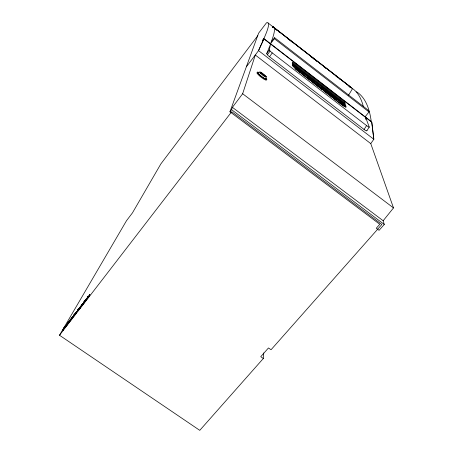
<?xml version="1.0" encoding="UTF-8"?>
<svg xmlns="http://www.w3.org/2000/svg" width="453" height="453" viewBox="0 0 453 453"><rect width="100%" height="100%" fill="white"/><g stroke="black" fill="none" stroke-linecap="round" stroke-linejoin="round"><path stroke-width="0.68" d="M257.808 35.685L160.855 163.918L132.469 212.859L126.506 220.702L59.502 335.248L199.767 430.35L263.323 358.487L263.742 352.938M273.289 27.118L273.68 27.339A1254.453 44.977 -55.4 0 1 272.304 39.049L270.537 43.726L274.342 38.686L274.62 37.707L368.555 110.441M266.772 53.471L269.269 49.96L270.588 44.06L266.772 53.471A3.896 0.878 38.5 0 0 267.406 54.773A3.8 0.855 38.5 0 0 269.552 56.75L364.07 129.462A3.771 0.827 40.4 0 0 366.941 130.555M63.913 328.023L64.116 328.516L63.913 328.023L63.601 328.431L64.02 328.702L65.005 327.202L64.728 327.015L63.601 328.697L64.02 328.702M272.695 26.908C273.176 26.025 273.046 27.995 273.187 26.88M63.879 328.884L63.686 328.363L63.601 328.697M75.538 313.3L75.991 312.638L75.538 313.3L75.821 313.487L76.268 312.83L75.9 312.547L72.865 316.772L73.143 316.964L74.281 315.084L74.003 314.897L73.782 315.18L74.332 315.526L75.226 313.974L74.949 313.782L74.049 315.339M229.948 111.772L231.568 109.666L232.406 107.338L242.649 93.743L255.305 55.023L258.521 50.623L263.895 38.89L371.766 122.191L373.827 139.264L370.769 143.612L393.498 207.916L383.164 220.747L384.286 224.45L379.076 230.334L376.284 228.238L379.784 224.28L229.948 111.772L258.618 33.171L266.534 22.758L267.434 22.65A1257.941 36.914 -55.1 0 1 264.28 37.701L262.485 40.572L263.895 38.89L258.521 50.623L373.827 139.264L371.766 122.191M74.949 313.782L75.102 314.348L75.226 313.974M88.675 296.607L88.392 296.415L87.531 297.661L88.697 295.968L87.752 297.208L88.029 297.4L88.958 296.205L87.808 297.853L88.726 296.5M87.763 297.185L88.448 296.307M65.164 327.264L66.081 325.922M85.753 300.345L84.598 302.038L85.447 300.792M85.475 300.152L84.048 302.213L85.215 300.492L84.303 301.851L85.085 300.752L85.362 300.945M71.019 319.546C70.855 318.674 69.773 320.322 70.328 320.447L71.076 319.41L69.915 321.103L70.968 319.716C69.666 320.169 69.354 321.743 70.691 319.529M67.757 323.006C65.408 326.149 66.217 326.381 68.035 323.199L67.542 323.295L67.961 323.516L68.714 322.479L67.548 324.172L68.601 322.791L68.307 322.621L67.684 323.323M85.47 300.758L83.182 303.884L82.899 303.691L84.507 301.319L84.813 301.579L84.609 301.137L85.102 301.404L84.332 302.406L85.747 300.339M80.141 307.672L79.507 308.47C81.902 303.748 76.953 312.123 79.841 307.519L80.124 307.712C77.129 312.021 82.769 304.054 79.507 308.47M79.864 307.485L79.213 308.295M74.077 315.056L73.584 315.622L73.862 315.815L74.462 315.033L73.488 316.466L73.205 316.273L74.439 314.495L73.68 315.458L73.958 315.65L74.711 314.671L74.405 315.237M71.636 318.34C70.594 319.903 70.736 319.195 72.203 317.36C72.78 317.729 68.788 322.36 70.861 319.863M68.358 322.932C70.09 320.622 66.563 325.526 68.494 322.938M69.96 320.407L71.036 318.906L69.96 320.407L70.238 320.594M68.658 322.615C68.171 321.59 66.857 325.033 68.216 322.751M68.567 322.191L68.08 322.74M86.665 299.02L86.297 299.546L86.019 299.354L86.381 298.827L86.557 299.212L86.274 299.02L85.3 300.622L87.678 297.836L86.919 298.816L86.71 298.504L86.919 298.816M88.533 296.421L89.62 294.609L89.904 294.801L88.811 296.619L88.533 296.421L89.043 296.324L88.811 296.619M88.329 297.06C86.857 298.629 88.295 298.074 88.052 297.021L87.276 298.023L88.052 297.021M84.071 302.774L83.89 302.406L82.542 304.201L82.825 304.393L84.071 302.774L83.89 302.406M84.785 301.505L83.612 303.029L83.335 302.842L84.609 301.137M84.813 301.579L85.119 301.126M85.17 300.599L85.583 300.815L86.41 299.354L86.127 299.161L86.212 299.71M86.551 298.782L87.401 297.644L86.642 298.623M86.087 299.603L86.138 300.09L87.423 298.193L86.97 299.014M81.042 306.709L82.152 304.863L81.042 306.709L80.759 306.517L81.874 304.671L82.457 304.586L82.174 304.393M82.044 304.518L82.321 304.71L82.412 303.991L82.576 304.376L82.412 303.991M82.542 304.201L84.241 301.658L84.518 301.851L82.825 304.393M82.157 304.32L81.314 305.798L81.591 305.99L82.457 304.586M83.612 303.029L83.431 302.666M78.148 309.529L77.916 309.835L78.38 310.163L78.612 309.858L78.148 309.529L77.05 311.336L77.565 311.222L78.901 309.252L78.624 309.059L77.808 310.118L78.092 310.305L78.426 309.722L78.193 310.022M78.38 310.163L79.473 308.357L78.964 308.476L79.473 308.357M79.779 308.159C79.02 309.824 78.154 309.461 79.756 307.672L80.039 307.859M76.025 312.451L76.195 312.162L76.302 312.644L76.025 312.451L76.478 311.794L76.585 312.276L76.478 311.794M75.821 313.487L76.268 312.83M77.327 311.528L79.196 308.17M74.003 314.897C70.532 321.29 70.674 319.139 72.712 316.579L72.769 317.055L72.712 316.579M68.63 322.27L68.686 322.751L68.409 322.559L70.113 319.954L70.391 320.141L69.456 321.749L68.958 321.845L69.456 321.749M68.686 322.751L70.391 320.141M65.085 326.5L63.947 328.357L64.224 328.544L65.362 326.687L65.085 326.5L63.839 328.323M66.597 324.909L66.874 325.101L66.818 324.625M68.782 322.485L68.505 322.298L67.27 323.986L69.564 320.667L69.841 320.854L69.343 320.95M62.961 330.18L63.177 329.897L62.684 329.994L62.961 330.18L64.19 328.21M63.177 329.897L63.964 328.555M348.533 95.243L352.53 88.635L268.057 22.978M67.961 323.516L68.584 322.808M70.328 320.447L70.951 319.733M73.143 316.964L76.178 312.74L75.102 314.348M74.824 314.156L75.9 312.547M366.953 130.566L369.252 127.021L365.667 117.48L365.871 119.547M364.07 129.462L366.585 125.589L272.276 52.916A3.952 0.527 38.1 0 1 270.707 51.625L269.433 50.334A3.511 0.47 38.1 0 1 269.269 49.96M64.116 328.516L65.362 326.687M344.705 105.708L344.365 103.052L344.801 102.401L292.723 62.191L292.644 65.645A5.623 0.736 38.4 0 0 292.938 66.28L295.747 69.015A6.37 0.832 38.4 0 0 297.757 70.628L341.432 104.298A6.308 0.815 39 0 0 343.38 105.742L345.933 107.146A5.566 0.719 39 0 0 346.086 106.863L344.801 102.401M65.408 326.392L64.909 327.06L65.572 325.956M65.691 326.579L65.226 327.202M65.277 326.403L66.67 324.79M65.555 326.596L66.081 325.911M81.002 306.483C80 308.731 79.671 306.602 81.653 305.639M66.948 324.982L66.206 325.939L67.525 323.986L67.248 323.793L64.654 327.406L65.804 325.73L65.606 325.95M71.914 318.533L70.719 319.829M79.49 308.136L79.643 307.966M79.326 308.102L79.768 308.329M85.464 300.146L84.637 301.2L85.102 301.404M88.21 296.845L87.984 297.134L88.329 297.213M269.552 56.75L272.276 52.916M267.406 54.773L270.067 51.036M81.087 306.596L80.617 307.208L81.563 305.792L81.285 305.599L80.317 307.026L81.529 305.781M87.78 297.264L88.312 296.562L88.59 296.755M84.547 301.37L84.79 301.041M272.774 26.631L272.508 26.97L272.831 26.653M272.734 27.055L272.978 26.738M272.797 27.106L273.114 26.829M246.358 66.778L255.305 55.023L370.769 143.612M70.113 319.954L70.17 320.43M81.874 304.671L81.931 305.152M89.62 294.609L89.394 294.903L89.904 294.801M81.953 304.682L82.299 304.184M83.335 302.842L84.241 301.658M86.71 298.504L86.483 298.793L86.993 298.697M63.947 328.357L64.451 328.244L64.224 328.544M71.568 318.459L71.789 318.17M77.05 311.336L77.565 311.222M78.097 309.971L78.335 309.665M80.759 306.517L80.985 306.228M81.314 305.798L81.817 305.696M67.814 323.482L68.035 323.199M74.06 315.373L74.286 315.028L74.332 315.526M82.321 304.71L82.689 304.184M76.302 312.644L76.755 311.987M88.029 297.4L88.72 296.5M83.182 303.884L84.167 302.604M66.874 325.101L66.767 324.625M71.846 318.646L72.067 318.363L71.727 318.176M79.7 308.448L79.921 308.159L79.581 307.983M85.034 301.522L84.977 301.035M85.583 300.815L85.526 300.328M86.138 300.09L86.364 299.795L85.928 299.518M88.267 297.327L88.488 297.038L88.137 296.868M59.502 335.248L231.732 111.693L381.856 224.467L271.041 349.761L268.47 347.949L260.764 356.687L263.323 358.487M271.279 41.812L274.603 37.707M305.26 52.31L305.515 51.982M308.974 78.635L309.28 78.256A23.33 2.961 38.7 0 0 329.048 93.505L345.186 105.945L345.537 107.197M365.141 116.783L369.002 111.953L368.583 110.492A2.208 0.447 -51.6 0 0 368.04 110.623M328.736 93.879L329.042 93.499M350.747 87.497L350.163 86.648L349.841 86.919L348.17 85.623M350.52 86.97L350.107 87.14L350.231 86.704L273.046 26.784M350.044 87.084L350.305 86.761M349.976 87.021L350.367 86.817M350.424 86.874L350.118 87.123M344.875 106.325L345.186 105.945M258.805 72.435L258.029 72.112A6.195 1.014 38.1 0 0 257.933 73.295L259.654 75.056A5.917 0.968 38.1 0 0 264.444 78.669L266.211 79.535A6.195 1.014 38.1 0 0 266.251 78.307M350.39 87.316L351.675 88.018M311.177 56.84L312.462 57.684A3.851 0.419 38.5 0 1 314.801 59.519M75.668 312.847L76.104 313.119M80.917 306.245L81.263 306.421M78.799 309.427L78.522 309.235L77.706 310.294L77.99 310.486M352.53 88.635L353.816 89.552A1199.504 154.275 -60.2 0 1 363.374 106.619M232.406 107.338L383.164 220.747M231.568 109.666L384.286 224.45M242.649 93.743L393.498 207.916M260.13 72.633L261.171 73.431M260.096 72.763L261.143 73.562M292.242 63.663L344.665 104.111M292.502 64.479L344.359 104.484M292.202 65.085L309.28 78.256M296.052 68.409L301.075 72.282M302.191 73.143L303.306 74.003M307.208 77.01L336.766 99.807M340.112 102.384L342.898 104.535M311.171 80.334L312.819 81.602M313.912 82.446L327.638 93.029M315.305 83.799L321.437 88.528M320.231 87.865L321.33 88.709M294.954 68.692L300.532 72.99M301.647 73.85L310.577 80.73M311.692 81.591L322.287 89.762M323.402 90.623L332.326 97.503M333.442 98.363L343.487 106.104M273.504 27.327L272.604 26.948M274.342 38.686L369.002 111.953M263.878 38.579L371.205 121.472L371.064 120.187A1195.609 160.889 -60.5 0 0 356.437 91.744M292.264 62.842L344.365 103.052M273.578 27.384L351.494 87.876M275.231 28.998L277.457 30.725M278.567 31.591L279.677 32.452M287.462 38.494L289.688 40.221M290.803 41.087L291.913 41.948M300.815 48.856L301.925 49.717M310.832 56.636L311.947 57.503M313.063 58.363L314.178 59.23M323.652 66.585L326.437 68.748M335.911 76.104L338.142 77.831M339.257 78.697L340.367 79.564M264.739 75.096L266.007 76.376A4.485 0.725 38.1 0 1 266.047 77.304L264.795 76.699A4.287 0.691 38.1 0 1 261.33 74.105L260.056 72.82A4.485 0.725 38.1 0 1 260.05 71.908L261.307 72.525A4.287 0.691 38.1 0 1 264.728 75.141M369.252 127.021A3.437 0.447 39.3 0 1 369.178 127.202L368.062 126.647A3.873 0.504 39.3 0 1 366.585 125.589M316.035 60.662A4.037 0.436 38.5 0 1 316.602 61.37M257.61 72.661A6.195 1.019 38.1 0 0 257.502 73.85L259.224 75.617A5.917 0.974 38.1 0 0 264.014 79.224L265.781 80.09A6.195 1.019 38.1 0 0 266.285 79.507M265.837 78.341A5.04 0.827 38.1 0 1 265.481 78.85L264.071 78.176A4.813 0.787 38.1 0 1 260.181 75.26L258.754 73.811A5.04 0.827 38.1 0 1 258.363 72.746M266.058 76.789L260.311 72.395L266.058 76.789M66.325 325.582L64.932 327.593L66.325 325.582"/></g></svg>
